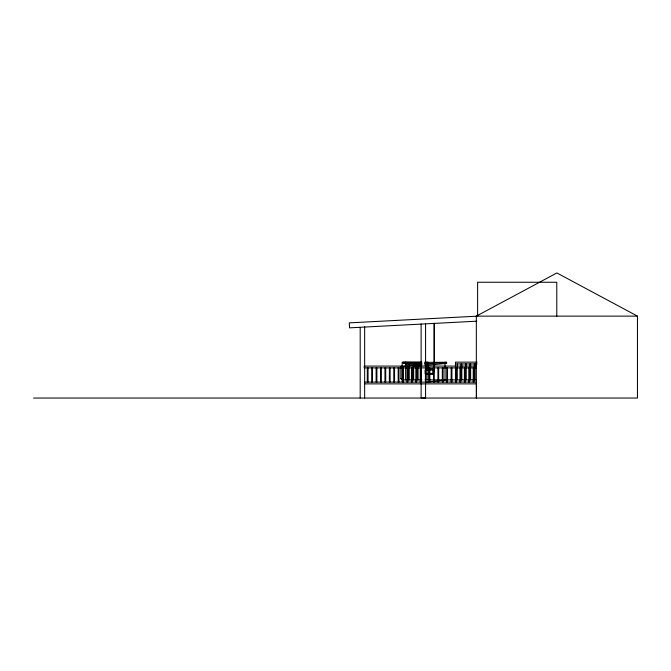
<?xml version="1.0" encoding="UTF-8"?>
<svg xmlns="http://www.w3.org/2000/svg" width="671" height="671" viewBox="0 0 671 671"><rect width="100%" height="100%" fill="white"/><g stroke="black" fill="none" stroke-linecap="round" stroke-linejoin="round"><path stroke-width="1.01" d="M367.297 382.101L367.297 367.876M368.06 382.101L368.06 367.876M371.709 382.101L371.709 367.876M372.48 382.101L372.48 367.876M376.121 382.101L376.121 367.876M376.892 382.101L376.892 367.876M380.541 382.101L380.541 367.876M381.304 382.101L381.304 367.876M384.953 382.101L384.953 367.876M385.716 382.101L385.716 367.876M389.365 382.101L389.365 367.876M390.128 382.101L390.128 367.876M393.776 382.101L393.776 367.876M394.548 382.101L394.548 367.876M398.188 382.101L398.188 367.876M398.96 382.101L398.96 367.876M402.6 382.101L402.6 367.876M403.372 382.101L403.372 367.876M407.02 382.101L407.02 367.876M407.783 382.101L407.783 367.876M408.488 379.87L408.488 363.925M409.251 379.87L409.251 363.925M411.432 382.101L411.432 367.876M412.195 382.101L412.195 367.876M412.9 379.87L412.9 366.92M413.671 379.87L413.671 366.92M415.844 382.101L415.844 367.876M416.616 382.101L416.616 367.876M417.312 379.87L417.312 366.92M418.083 379.87L418.083 363.925M420.256 382.101L420.256 367.876M421.027 382.101L421.027 367.876M425.154 373.42L425.154 370.09M425.439 382.101L425.439 367.876M426.144 379.87L426.144 363.925M427.964 379.87L427.964 364.923M429.088 382.101L429.088 367.876M429.851 382.101L429.851 367.876M433.5 382.101L433.5 367.876M434.263 382.101L434.263 367.876M437.911 382.101L437.911 367.876M438.675 382.101L438.675 367.876M442.323 382.101L442.323 367.876M443.095 382.101L443.095 367.876M446.735 382.101L446.735 367.876M447.507 382.101L447.507 367.876M451.147 382.101L451.147 367.876M451.918 382.101L451.918 367.876M455.466 379.87L455.466 362.147L477.106 362.147M455.567 382.101L455.567 367.876M456.33 382.101L456.33 367.876M457.295 379.87L457.295 363.925M459.979 382.101L459.979 367.876M460.742 382.101L460.742 367.876M461.052 379.87L461.052 363.925M461.824 379.87L461.824 363.925M464.399 382.101L464.399 367.876M465.162 382.101L465.162 367.876M465.473 379.87L465.473 363.925M466.236 379.87L466.236 363.925M468.811 382.101L468.811 367.876M469.583 382.101L469.583 367.876M469.885 379.87L469.885 363.925M470.648 379.87L470.648 363.925M473.223 382.101L473.223 367.876M473.994 382.101L473.994 367.876M474.296 379.87L474.296 363.925M475.068 379.87L475.068 363.925M402.046 378.763L401.459 379.341L400.897 378.612M400.897 366.718L401.459 366.291L402.03 366.718M445.141 362.642L446.114 362.642M446.022 363.321L445.234 363.321M476.335 398.046L476.335 316.133L556.888 272.954L637.45 316.133L637.45 398.046L33.55 398.046M401.753 367.373L401.141 367.549L403.212 367.356M426.11 382.143L446.928 379.87L446.928 381.883M421.749 364.496L401.065 366.668M424.852 364.21L446.601 362.231L446.701 363.397L424.961 365.376M414.603 366.324L421.849 365.661M477.584 316.15L349.297 322.877L349.557 327.851L476.804 321.183M476.335 316.133L637.45 316.133M421.866 362.147L402.164 362.147L402.164 381.883M424.911 362.147L427.964 362.147M403.137 362.256L421.665 362.365M424.802 362.365L446.198 362.256M421.665 363.489L403.875 363.489L403.875 362.365M424.802 363.489L434.221 363.489M439.455 363.489L445.729 363.321M424.911 363.925L426.949 363.925M455.466 363.925L477.106 363.925M364.655 366.089L476.234 366.089M364.655 367.876L476.234 367.876M433.978 368.807L434.431 368.807M425.355 368.958L432.543 368.958L432.543 370.048L425.355 370.048M425.305 373.42L427.075 373.42L427.075 374.359L425.305 374.359M402.164 379.87L422.017 379.87M425.062 379.87L476.335 379.87M364.655 382.101L476.234 382.101M364.655 383.879L476.452 383.879L476.452 398.046M556.787 316.184L556.787 282.256L477.618 282.256L477.618 316.184M445.024 363.279L445.024 379.635M434.439 323.296L434.439 365.703M433.969 323.296L433.969 365.703M425.573 323.934L425.573 398.004L421.12 398.004L421.12 323.934M405.611 362.147L405.611 379.87M400.872 367.859L400.872 378.763M364.655 326.584L364.655 398.046M364.194 366.089L364.194 367.876M360.193 327.624L360.193 398.046M403.045 362.776C403.732 364.932 404.714 361.266 403.045 362.776M433.021 370.048L432.451 374.435L433.374 374.561L433.952 370.174L433.021 370.048M433.768 364.781L433.189 369.159L434.12 369.285L434.699 364.898L433.768 364.781M421.866 363.925L405.611 363.925L421.866 363.925M431.881 373.42L427.461 373.42L427.461 374.359L431.881 374.359L431.881 373.42"/></g></svg>
